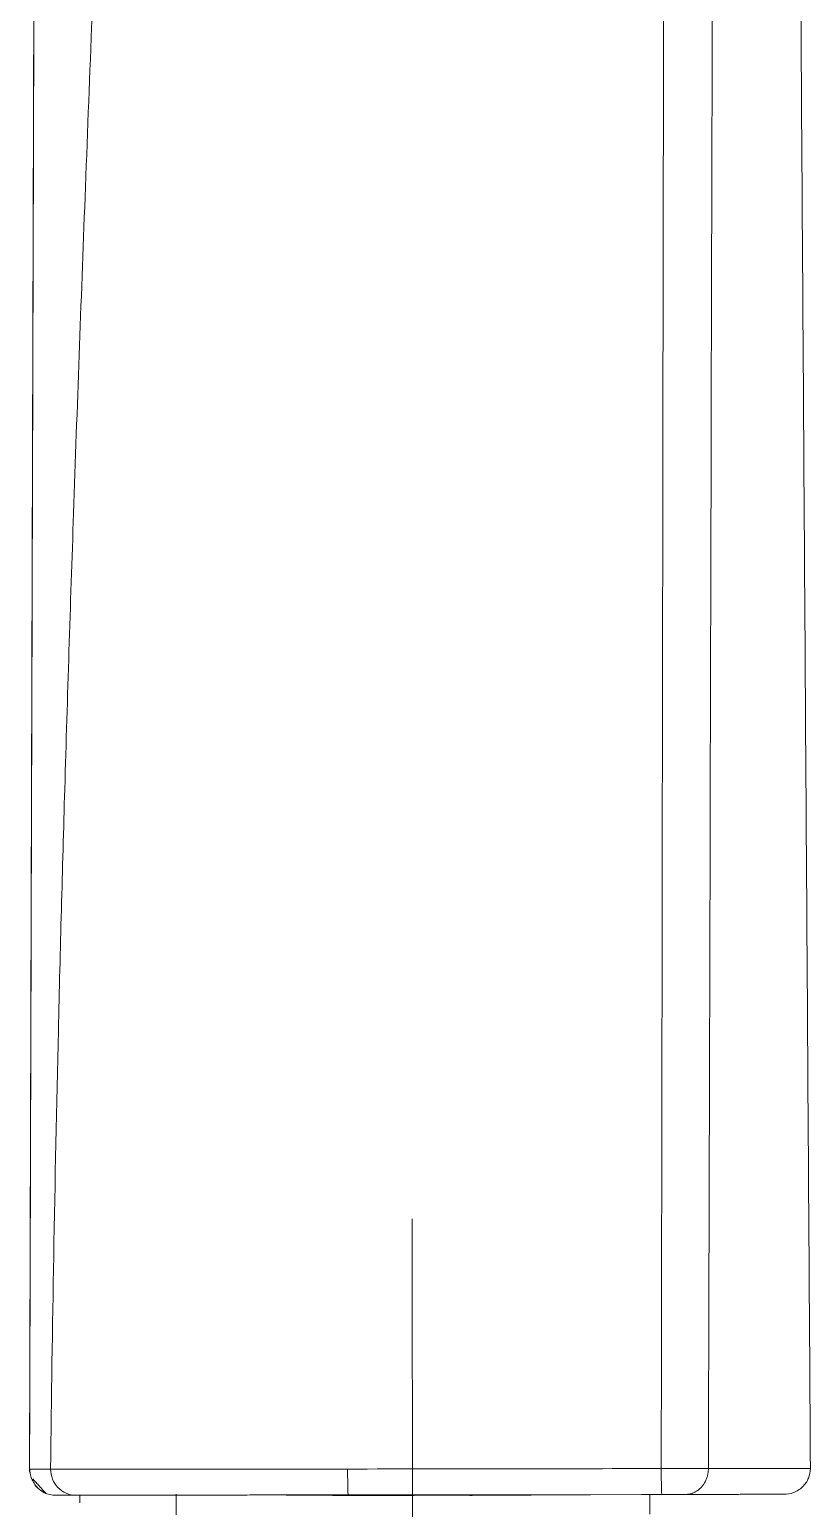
# Model space of a CAD drawing. Extents: x 12185 to 15344, y -91 to 2224.
# Drawn here: x 12842.8 to 12872.8, y 986.8 to 1043.7 of the extents above; entities that cross this region are included whole.
import ezdxf

# ---------------------------------------------------------------- set-up
doc = ezdxf.new("R2010")
doc.units = 0
doc.header["$LTSCALE"] = 10
doc.header["$MEASUREMENT"] = 0
doc.linetypes.add('CENTER2', pattern=[28.575, 19.05, -3.175, 3.175, -3.175])
doc.layers.add('1', color=7, linetype='CONTINUOUS')
doc.layers.add('Cneter', color=1, linetype='CENTER2', lineweight=13)

msp = doc.modelspace()

# ---------------------------------------------------------------- linework, layer by layer
at = {"layer": '1', "color": 7, "linetype": 'Continuous', "lineweight": 18}
for p, q in [((12842.822, 988.356), (12843.109, 1085.153)), ((12844.757, 987.353), (12844.757, 987.062)), ((12848.45, 987.392), (12848.451, 986.602)), ((12854.943, 987.344), (12857.53, 987.325)), ((12857.596, 987.37), (12855.014, 987.367)), ((12855.058, 987.367), (12867.106, 987.383)), ((12866.322, 987.375), (12857.532, 987.325)), ((12857.538, 987.325), (12866.65, 987.377)), ((12866.484, 987.382), (12857.596, 987.37)), ((12866.322, 987.375), (12867.203, 987.38)), ((12867.236, 987.38), (12866.65, 987.377)), ((12866.651, 986.626), (12866.65, 987.377))]:
    msp.add_line(p, q, dxfattribs=at)
at = {"layer": '1', "color": 7, "linetype": 'Continuous', "lineweight": 13}
msp.add_line((12866.322, 987.375), (12866.322, 987.382), dxfattribs=at)
at = {"layer": '1', "color": 7, "linetype": 'Continuous', "lineweight": 18}
for centre, major_axis, ratio, start_param, end_param in [((12843.822, 988.351), (-0.001, 1), 0.999999, 1.565772, 1.692454), ((12844.601, 988.353), (-0.001, 1), 0.971459, 1.564848, 3.14159), ((12867.104, 988.383), (0.001, -1), 0.020023, 4.71956, 6.283191), ((12843.822, 988.351), (-0.001, 1), 0.999999, 2.238582, 3.141903), ((12855.279, 987.367), (-10.991, -0.015), 0.000002, 0.23947, 1.550637), ((12855.289, 987.367), (-10.99, -0.015), 0.000003, 0.24208, 0.391482), ((12855.157, 987.343), (9.935, -0.073), 0.000011, 4.427802, 4.690798)]:
    msp.add_ellipse(centre, major_axis=major_axis, ratio=ratio, start_param=start_param, end_param=end_param, dxfattribs=at)
for points in [[(12843.109, 1085.153), (12842.822, 988.356)], [(12872.813, 988.385), (12872.355, 1058.807)], [(12842.942, 987.981), (12843.452, 987.422)]]:
    msp.add_open_spline(points, degree=1, dxfattribs=at)
at = {"layer": '1', "color": 7, "linetype": 'Continuous', "lineweight": 13}
for points, knots in [([(12846.72, 1085.09), (12846.72, 1085.09), (12846.62, 1081.794), (12846.384, 1074.522), (12845.958, 1062.923), (12845.461, 1050.261), (12844.959, 1037.53), (12844.52, 1025.597), (12844.177, 1014.928), (12843.924, 1005.413), (12843.742, 996.702), (12843.662, 991.083), (12843.627, 988.358)], [0, 0, 0, 0, 0.000009, 0.102133, 0.225394, 0.359739, 0.495047, 0.620583, 0.730102, 0.826037, 0.915605, 1, 1, 1, 1]), ([(12843.629, 988.357), (12843.458, 988.357), (12843.168, 988.356), (12842.938, 988.356), (12842.866, 988.356), (12842.849, 988.356)], [0, 0, 0, 0, 0.396017, 0.790901, 1, 1, 1, 1]), ([(12843.629, 988.357), (12843.634, 988.357), (12843.642, 988.357), (12843.655, 988.357), (12843.668, 988.357), (12843.681, 988.357), (12843.695, 988.357), (12843.709, 988.357), (12843.723, 988.357), (12843.737, 988.356), (12843.752, 988.356), (12843.767, 988.356), (12843.782, 988.356), (12843.797, 988.356), (12843.813, 988.356), (12843.829, 988.356), (12843.845, 988.356), (12843.861, 988.356), (12843.878, 988.356), (12843.894, 988.356), (12843.912, 988.356), (12843.929, 988.355), (12843.946, 988.355), (12843.964, 988.355), (12843.982, 988.355), (12844.001, 988.355), (12844.019, 988.355), (12844.038, 988.355), (12844.058, 988.355), (12844.077, 988.355), (12844.097, 988.355), (12844.117, 988.355), (12844.137, 988.355), (12844.157, 988.355), (12844.178, 988.354), (12844.199, 988.354), (12844.22, 988.354), (12844.242, 988.354), (12844.263, 988.354), (12844.285, 988.354), (12844.308, 988.354), (12844.33, 988.354), (12844.353, 988.354), (12844.376, 988.354), (12844.399, 988.354), (12844.423, 988.354), (12844.447, 988.354), (12844.471, 988.354), (12844.495, 988.354), (12844.52, 988.354), (12844.544, 988.353), (12844.57, 988.353), (12844.595, 988.353), (12844.621, 988.353), (12844.646, 988.353), (12844.673, 988.353), (12844.699, 988.353), (12844.726, 988.353), (12844.753, 988.353), (12844.869, 988.353), (12845.086, 988.353), (12845.428, 988.352), (12845.804, 988.352), (12846.215, 988.351), (12846.536, 988.351), (12846.745, 988.351), (12846.828, 988.351), (12846.912, 988.351), (12846.997, 988.351), (12847.082, 988.351), (12847.168, 988.351), (12847.255, 988.351), (12847.342, 988.351), (12847.43, 988.351), (12847.518, 988.351), (12847.607, 988.351), (12847.696, 988.351), (12847.786, 988.351), (12847.876, 988.351), (12847.967, 988.351), (12848.058, 988.351), (12848.149, 988.351), (12848.241, 988.351), (12848.334, 988.351), (12848.426, 988.351), (12848.519, 988.351), (12848.613, 988.351), (12848.706, 988.352), (12848.8, 988.352), (12848.894, 988.352), (12848.989, 988.352), (12849.084, 988.352), (12849.179, 988.352), (12849.274, 988.352), (12849.369, 988.352), (12849.465, 988.352), (12849.56, 988.352), (12849.656, 988.352), (12849.752, 988.352), (12849.848, 988.352), (12849.944, 988.352), (12850.041, 988.353), (12850.137, 988.353), (12850.233, 988.353), (12850.33, 988.353), (12850.426, 988.353), (12850.523, 988.353), (12850.619, 988.353), (12850.716, 988.353), (12850.812, 988.353), (12850.908, 988.353), (12851.005, 988.354), (12851.101, 988.354), (12851.197, 988.354), (12851.293, 988.354), (12851.389, 988.354), (12851.485, 988.354), (12851.58, 988.354), (12851.676, 988.354), (12851.771, 988.355), (12851.866, 988.355), (12851.961, 988.355), (12852.025, 988.355), (12852.056, 988.355)], [0, 0, 0, 0, 0.004151, 0.008308, 0.012471, 0.016641, 0.020816, 0.024997, 0.029185, 0.033379, 0.037578, 0.041783, 0.045995, 0.050212, 0.054435, 0.058664, 0.062899, 0.067139, 0.071385, 0.075637, 0.079895, 0.084158, 0.088427, 0.092701, 0.096981, 0.101266, 0.105557, 0.109854, 0.114155, 0.118462, 0.122775, 0.127093, 0.131416, 0.135744, 0.140077, 0.144416, 0.14876, 0.153108, 0.157462, 0.161821, 0.166185, 0.170554, 0.174927, 0.179306, 0.183689, 0.188077, 0.19247, 0.196868, 0.20127, 0.205676, 0.210088, 0.214504, 0.218924, 0.223349, 0.227778, 0.232212, 0.23665, 0.241092, 0.245539, 0.249989, 0.297988, 0.347035, 0.397085, 0.448084, 0.49997, 0.50929, 0.518594, 0.52788, 0.537148, 0.546397, 0.555628, 0.564839, 0.57403, 0.583201, 0.592351, 0.60148, 0.610587, 0.619672, 0.628735, 0.637775, 0.646791, 0.655784, 0.664752, 0.673696, 0.682616, 0.69151, 0.700378, 0.70922, 0.718036, 0.726825, 0.735587, 0.744322, 0.753029, 0.761708, 0.770359, 0.77898, 0.787573, 0.796137, 0.804671, 0.813176, 0.82165, 0.830094, 0.838507, 0.846889, 0.855241, 0.86356, 0.871849, 0.880105, 0.88833, 0.896522, 0.904681, 0.912808, 0.920903, 0.928964, 0.936992, 0.944986, 0.952947, 0.960874, 0.968768, 0.976627, 0.984452, 0.992243, 1, 1, 1, 1]), ([(12855.037, 988.359), (12854.534, 988.358), (12854.031, 988.358), (12853.035, 988.356), (12852.541, 988.356), (12852.056, 988.355)], [0, 0, 0, 0, 0.5, 0.5, 1, 1, 1, 1]), ([(12855.037, 988.359), (12855.037, 988.294), (12855.038, 988.229), (12855.038, 988.101), (12855.039, 988.039), (12855.04, 987.919), (12855.041, 987.861), (12855.042, 987.753), (12855.043, 987.703), (12855.045, 987.611), (12855.046, 987.57), (12855.049, 987.498), (12855.05, 987.467), (12855.052, 987.417), (12855.054, 987.398), (12855.056, 987.373), (12855.057, 987.367), (12855.059, 987.367)], [0, 0, 0, 0, 0.125, 0.125, 0.25, 0.25, 0.375, 0.375, 0.5, 0.5, 0.625, 0.625, 0.75, 0.75, 0.875, 0.875, 1, 1, 1, 1]), ([(12868.896, 988.379), (12868.855, 988.379), (12868.809, 988.379), (12868.704, 988.379), (12868.646, 988.379), (12868.518, 988.378), (12868.449, 988.378), (12868.302, 988.378), (12868.224, 988.378), (12868.061, 988.378), (12867.976, 988.377), (12867.802, 988.377), (12867.712, 988.377), (12867.532, 988.377), (12867.442, 988.377), (12867.262, 988.376), (12867.172, 988.376), (12867.084, 988.376)], [0, 0, 0, 0, 0.125, 0.125, 0.25, 0.25, 0.375, 0.375, 0.5, 0.5, 0.625, 0.625, 0.75, 0.75, 0.875, 0.875, 1, 1, 1, 1])]:
    msp.add_open_spline(points, degree=3, knots=knots, dxfattribs=at)
for points in [[(12867.236, 1084.739), (12867.186, 1052.618), (12867.135, 1020.497), (12867.084, 988.376)], [(12869.139, 1084.744), (12869.064, 1052.621), (12868.983, 1020.5), (12868.896, 988.379)], [(12842.822, 988.356), (12842.823, 988.356), (12842.833, 988.356), (12842.852, 988.356)], [(12867.084, 988.376), (12863.069, 988.37), (12859.053, 988.365), (12855.037, 988.359)]]:
    msp.add_open_spline(points, degree=3, dxfattribs=at)
at = {"layer": '1', "color": 7, "linetype": 'Continuous', "lineweight": 18}
for points, knots in [([(12842.849, 988.356), (12842.831, 988.356), (12842.822, 988.356), (12842.822, 988.356), (12842.822, 988.356)], [0, 0, 0, 0, 0.999988, 1, 1, 1, 1]), ([(12842.834, 988.365), (12842.834, 988.303), (12842.844, 988.177), (12842.896, 987.988), (12842.988, 987.806), (12843.074, 987.699), (12843.123, 987.649)], [0, 0, 0, 0, 0.232575, 0.479435, 0.73687, 1, 1, 1, 1]), ([(12872.813, 988.385), (12872.813, 988.385), (12872.708, 988.385), (12872.247, 988.384), (12871.542, 988.383), (12870.723, 988.382), (12869.843, 988.381), (12869.213, 988.38), (12868.896, 988.379)], [0, 0, 0, 0, 0.186646, 0.388151, 0.566383, 0.724862, 0.867961, 1, 1, 1, 1]), ([(12872.507, 987.67), (12872.558, 987.719), (12872.647, 987.824), (12872.773, 988.061), (12872.811, 988.252), (12872.813, 988.385)], [0, 0, 0, 0, 0.262867, 0.520683, 1, 1, 1, 1]), ([(12872.507, 987.67), (12872.456, 987.621), (12872.349, 987.536), (12872.109, 987.419), (12871.919, 987.388), (12871.788, 987.389)], [0, 0, 0, 0, 0.264407, 0.522604, 1, 1, 1, 1]), ([(12844.62, 987.353), (12844.436, 987.352), (12844.143, 987.352), (12843.883, 987.352), (12843.825, 987.351), (12843.824, 987.351)], [0, 0, 0, 0, 0.354637, 0.676784, 1, 1, 1, 1]), ([(12843.871, 987.352), (12843.885, 987.352), (12843.953, 987.352), (12844.157, 987.352), (12844.438, 987.352), (12844.603, 987.353)], [0, 0, 0, 0, 0.143926, 0.57135, 1, 1, 1, 1]), ([(12845.137, 987.353), (12844.971, 987.353), (12844.675, 987.353), (12844.425, 987.352), (12844.374, 987.352), (12844.375, 987.352)], [0, 0, 0, 0, 0.325208, 0.692884, 1, 1, 1, 1]), ([(12844.375, 987.352), (12844.375, 987.352), (12844.435, 987.352), (12844.7, 987.353), (12844.995, 987.353), (12845.153, 987.353)], [0, 0, 0, 0, 0.324964, 0.692568, 1, 1, 1, 1]), ([(12855.014, 987.367), (12854.728, 987.366), (12854.444, 987.366), (12853.879, 987.365), (12853.598, 987.365), (12853.179, 987.364), (12853.04, 987.364), (12852.831, 987.364), (12852.762, 987.364), (12852.624, 987.363), (12852.555, 987.363), (12852.21, 987.363), (12851.94, 987.362), (12851.408, 987.362), (12851.147, 987.361), (12850.635, 987.361), (12850.383, 987.36), (12849.89, 987.36), (12849.648, 987.359), (12849.352, 987.359), (12849.294, 987.359), (12849.177, 987.359), (12849.004, 987.358), (12848.835, 987.358), (12848.504, 987.358), (12848.292, 987.358), (12847.882, 987.357), (12847.685, 987.357), (12847.308, 987.356), (12847.127, 987.356), (12846.911, 987.356), (12846.869, 987.356), (12846.785, 987.355), (12846.661, 987.355), (12846.543, 987.355), (12846.315, 987.355), (12846.173, 987.355), (12845.909, 987.354), (12845.788, 987.354), (12845.565, 987.354), (12845.463, 987.354), (12845.35, 987.354), (12845.328, 987.354), (12845.285, 987.353), (12845.265, 987.353), (12845.205, 987.353), (12845.169, 987.353), (12845.135, 987.353)], [0, 0, 0, 0, 0.0625, 0.0625, 0.125, 0.125, 0.15625, 0.15625, 0.171875, 0.171875, 0.1875, 0.1875, 0.25, 0.25, 0.3125, 0.3125, 0.375, 0.375, 0.4375, 0.4375, 0.453125, 0.453125, 0.46875, 0.5, 0.5, 0.5625, 0.5625, 0.625, 0.625, 0.6875, 0.6875, 0.703125, 0.703125, 0.71875, 0.75, 0.75, 0.8125, 0.8125, 0.875, 0.875, 0.9375, 0.9375, 0.953125, 0.953125, 0.96875, 0.96875, 1, 1, 1, 1]), ([(12867.627, 987.384), (12867.583, 987.383), (12867.433, 987.383), (12867.05, 987.383), (12866.674, 987.382), (12866.49, 987.382), (12866.484, 987.382)], [0, 0, 0, 0, 0.223089, 0.604763, 0.986437, 1, 1, 1, 1]), ([(12870.955, 987.388), (12870.955, 987.388), (12870.953, 987.388), (12870.647, 987.388), (12869.427, 987.386), (12868.251, 987.384), (12867.628, 987.384)], [0, 0, 0, 0, 0.005635, 0.346581, 0.687526, 1, 1, 1, 1]), ([(12868.012, 987.384), (12868.027, 987.384), (12868.057, 987.384), (12868.103, 987.384), (12868.148, 987.384), (12868.194, 987.384), (12868.241, 987.384), (12868.287, 987.384), (12868.334, 987.385), (12868.38, 987.385), (12868.427, 987.385), (12868.474, 987.385), (12868.521, 987.385), (12868.568, 987.385), (12868.616, 987.385), (12868.663, 987.385), (12868.711, 987.385), (12868.759, 987.385), (12868.806, 987.385), (12868.891, 987.385), (12869.02, 987.385), (12869.197, 987.386), (12869.393, 987.386), (12869.666, 987.386), (12869.954, 987.387), (12870.262, 987.387), (12870.53, 987.388), (12870.77, 987.388), (12870.982, 987.388), (12871.179, 987.388), (12871.377, 987.389), (12871.539, 987.389), (12871.654, 987.389), (12871.727, 987.389), (12871.772, 987.389), (12871.798, 987.389), (12871.81, 987.389), (12871.813, 987.389), (12871.813, 987.389), (12871.813, 987.389)], [0, 0, 0, 0, 0.00643, 0.012926, 0.019487, 0.026114, 0.032806, 0.039564, 0.046387, 0.053276, 0.06023, 0.067249, 0.074334, 0.081485, 0.0887, 0.095981, 0.103328, 0.110739, 0.118216, 0.125758, 0.150866, 0.180067, 0.213359, 0.250738, 0.324652, 0.375563, 0.437869, 0.500494, 0.548323, 0.605801, 0.672928, 0.749703, 0.807542, 0.858774, 0.903399, 0.941419, 0.97283, 0.997635, 1, 1, 1, 1]), ([(12870.356, 987.387), (12870.423, 987.387), (12870.697, 987.388), (12870.862, 987.388), (12870.92, 987.388)], [0, 0, 0, 0, 0.225416, 1, 1, 1, 1]), ([(12871.282, 987.389), (12871.25, 987.389), (12871.176, 987.388), (12871.057, 987.388), (12870.931, 987.388), (12870.766, 987.388), (12870.633, 987.388), (12870.538, 987.388), (12870.535, 987.388)], [0, 0, 0, 0, 0.162554, 0.355276, 0.527833, 0.680224, 0.986578, 1, 1, 1, 1])]:
    msp.add_open_spline(points, degree=3, knots=knots, dxfattribs=at)
at = {"layer": '1', "color": 7, "linetype": 'Continuous', "lineweight": 13}
msp.add_rational_spline([(12868.012, 987.384), (12868.528, 987.385), (12868.894, 987.796), (12868.896, 988.379)], [1.26473365392, 1.01958744356, 1.01956169113, 1.26465639663], degree=3, dxfattribs=at)
at = {"layer": '1', "color": 7, "linetype": 'Continuous', "lineweight": 18}
msp.add_rational_spline([(12867.106, 987.383), (12867.495, 987.383), (12867.831, 987.384), (12868.012, 987.384)], [1.26473624143, 1.1385828853, 1.13858615731, 1.26474605744], degree=3, dxfattribs=at)
at = {"layer": 'Cneter', "lineweight": 5, "ltscale": 0.5}
msp.add_line((12857.555, 968.614), (12857.516, 997.974), dxfattribs=at)

doc.saveas('drawing.dxf')
